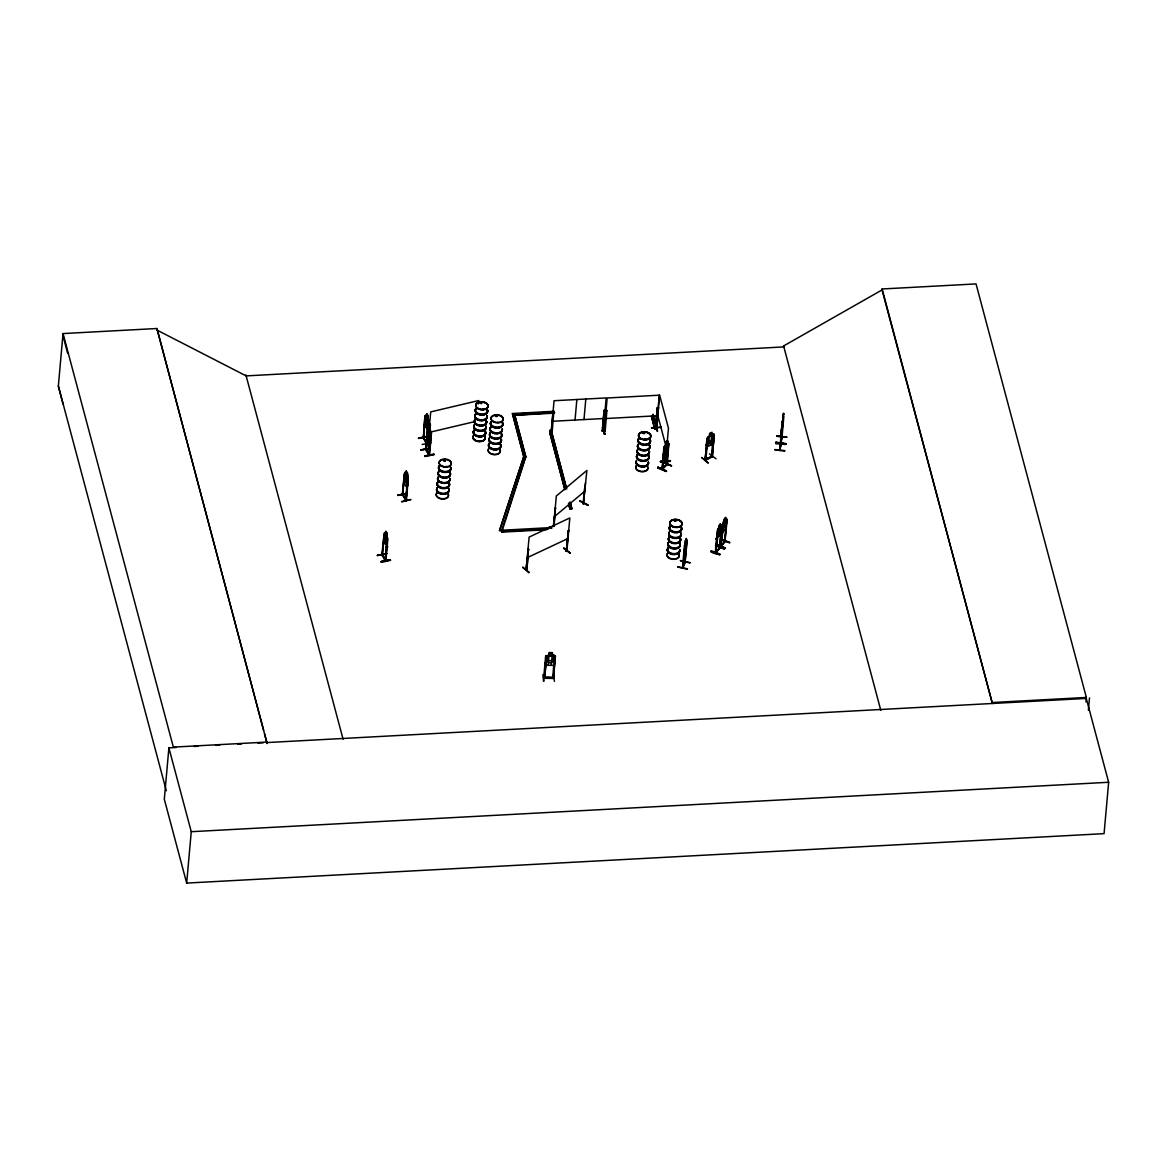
<?xml version="1.0" encoding="UTF-8"?>
<svg xmlns="http://www.w3.org/2000/svg" width="1167" height="1167" viewBox="0 0 1167 1167"><rect width="100%" height="100%" fill="white"/><g stroke="black" fill="none" stroke-linecap="round" stroke-linejoin="round"><path stroke-width="1.5" d="M781.248 433.176L781.248 431.994M782.313 425.619L782.342 424.613M665.569 452.636L665.205 461.388L666.051 451.571M656.452 427.735L656.831 428.522L658.451 407.371L656.35 428.231L655.533 428.566L657.298 407.735L658.173 407.691M664.971 460.717L665.409 459.915M665.146 461.301L665.03 459.958L665.628 460.527M666.386 451.556L665.54 461.359L665.015 460.075M781.788 427.137L782.196 422.585M783.29 415.321L783.611 413.468L780.796 444.963L780.621 443.562M781.015 435.116L780.883 436.939L781.905 429.033M781.978 429.558L782.692 424.759M682.739 567.162C687.553 553.902 684.445 567.235 682.535 566.914M685.306 562.086L685.423 561.342M781.452 430.959L781.832 428.07M782.546 423.606L782.926 420.689M63.018 404.001L58.35 386.014L63.033 333.572L156.932 328.51L267.126 743.539L266.864 742.577L1086.273 698.42L1108.65 782.269L1104.07 833.646L186.676 883.083L164.314 799.235L168.894 747.857L176.144 747.463M263.596 730.279L156.932 328.51M186.676 883.083L191.257 831.706L168.894 747.857M390.522 560.248C372.113 565.178 385.168 558.03 390.507 560.262M387.342 540.263L385.548 560.875L381.828 554.938L384.074 534.311L382.28 555.536L382.265 554.048M382.207 555.448L384.774 532.488L387.882 538.614L385.869 560.816L382.586 555.375M384.308 532.779L383.753 542.684C392.506 550.138 383.885 545.427 386.554 547.177M385.475 533.932L385.781 531.233L386.977 533.202L387.225 537.579L385.11 560.35L385.198 559.46L385.971 559.985L385.168 560.262M386.977 533.202L386.758 535.726M387.327 539.65L385.416 560.758M386.656 553.494L377.218 555.404L386.685 553.494M397.918 495.523L407.166 493.291L397.918 495.1M401.579 501.547C421.637 496.952 403.534 501.591 401.784 501.854M403.14 494.414L402.396 493.933L402.717 495.319L404.234 474.167L402.323 494.735L406.028 500.672L407.823 480.045M402.775 495.319L404.657 472.489M405.168 472.402L405.97 473.714L406.262 471.016L406.028 473.554M406.16 471.045L407.458 473L407.721 477.376L405.576 500.074L406.408 499.855L403.14 494.72M405.941 500.585L407.808 479.447M406.174 499.286L406.349 500.599L408.319 478.368M427.56 436.298L418.545 438.033M421.039 450.199L430.302 447.953L421.054 449.762M422.191 444.481L431.44 442.599M424.846 417.1L423.388 438.267L424.846 417.1L425.503 417.582M423.533 436.881L423.694 438.106M423.388 438.267L425.372 415.408L424.846 425.415L427.676 430.04M426.582 416.663C425.751 411.047 429.281 416.546 427.705 418.501L428.333 420.31L425.897 449.981L425.517 448.653M426.903 414.11L425.59 421.214L427.122 426.072L427.91 425.036M427.078 414.854L427.72 416.882L427.793 416.05M429.806 447.924L425.692 441.695M424.715 456.209L433.964 454.371M425.867 449.922L427.691 428.77L425.488 449.324M428.435 422.381L426.582 443.591L426.801 442.235M428.377 428.114L428.975 421.331L427.851 418.457M427.005 443.46L427.02 442.701M428.931 421.302L428.099 432.942L429.646 437.8L430.433 436.75M428.479 436.983L427.676 444.963L428.683 444.715M428.625 437.187L427.822 445.167L428.727 444.248M429.427 428.187C428.114 426.466 431.221 423.125 429.748 424.598M429.135 438.588L428.683 445.035L428.887 444.175M430.083 429.792L430.419 424.19M430.215 430.229L429.398 425.692L430.842 432.038L428.785 454.722M430.944 434.109L429.106 455.32L429.135 453.846L429.587 454.444L428.712 454.692M478.47 403.972L478.776 400.544L430.725 411.893L428.697 433.934L429.821 435.772L430.244 431.046L429.12 429.208M554.281 411.28L512.415 413.526L523.808 457.114L525.719 457.012L514.632 414.65L525.763 456.37L501.416 530.912L499.52 530.577L523.881 456.02L525.719 457.012L501.737 532.137L546.696 529.716M501.737 532.137L501.474 530.27L499.578 529.935M512.678 415.394L554.617 412.491M523.808 457.114L523.881 456.02M528.797 572.778L522.831 567.074M565.966 550.445L567.031 550.211L566.112 551.364L566.885 550.999L569.832 517.958L529.118 537.083L526.098 570.167L526.857 569.802L528.476 549.073L525.879 569.992L526.711 569.584M526.215 570.138L526.886 569.117M526.944 569.759L528.476 549.073M529.191 572.224L522.699 567.498M566.768 489.017L551.845 433.117L549.949 433.22L564.799 489.761M552.852 413.001L553.8 413.176L552.852 413.001L550.97 433.788C554.427 433.19 549.234 432.446 552.079 433.015M551.203 433.832L554.033 400.733L606.169 397.932L603.324 430.959L602.289 430.492M551.087 432.811L551.86 432.738L566.243 487.908M553.727 412.958L552.02 433.774L550.941 433.526L549.993 430.477M549.073 526.959L551.728 528.33M553.318 526.375L555.434 507.937L554.106 526.084M553.596 526.507L556.323 496.019L586.899 470.432L583.369 503.954L585.498 482.773M553.829 525.938L554.952 513.334M543.268 674.599L543.472 681.251M553.596 677.371L543.895 677.225L543.822 677.983M543.647 678.26L545.689 655.927L549.117 655.052L547.411 655.971L547.002 660.697L548.432 662.725L551.466 662.739L553.275 660.726L553.683 656L552.137 655.154M544.551 678.333L546.462 657.502L545.572 657.488L546.492 657.721L544.726 678.056M548.213 665.248L549.234 652.528L552.487 652.616L551.247 665.263M549.117 655.212L549.351 652.674M563.661 548.315L570.459 553.246L564.084 548.111M575.025 420.062L576.863 399.508M554.354 657.561L555.273 657.794L554.354 657.561L552.662 678.406L552.618 677.341M553.275 675.022L554.442 681.382M555.317 656.029L553.348 678.406L543.866 678.304M566.199 551.335L568.489 530.27L566.301 551.32M570.488 502.992L571.83 508.87L569.934 508.972L568.592 503.094M565.893 551.189L566.681 550.766L568.489 530.27M583.981 419.58L585.819 399.026M583.135 503.283L583.792 502.539L583.573 503.896M584.507 488.623L583.092 503.823L584.04 502.817M587.935 505.369L579.839 500.906L588.008 504.932M604.112 410.244L602.362 431.075L604.112 410.244L605.06 410.419L604.17 410.463M603.324 429.996L602.449 431.046M606.096 410.711L606.971 410.667L606.038 410.492L604.273 431.323L607.146 398.005L659.297 395.19L656.321 428.522M604.448 430.579L605.294 430.667M604.302 431.279L605.148 431.207L606.913 410.448M605.002 434.284L603.251 427.618M651.565 427.705L661.353 427.151M667.101 443.679L668.472 428.26L659.559 394.884L656.613 428.8L654.716 428.902L651.522 416.079M657.298 407.735L655.416 428.508L656.861 428.42M657.429 431.046L656.54 426.699M657.896 467.238C684.125 479.52 640.202 459.375 666.43 470.87M666.532 463.955L666.809 464.991L668.355 441.87L663.863 447.282L661.981 469.411L666.882 463.605M664.169 448.93L662.287 469.542L664.329 448.347M662.112 468.536L662.827 469.119L664.738 446.421L665.686 444.744L663.95 447.311M665.73 444.773L665.817 442.176L667.553 440.528L665.817 442.176M665.409 460.746L665.671 460.484M667.466 440.499L667.261 443.197L668.414 442.03M666.503 464.729L668.793 443.781L667.334 464.437M670.296 460.659C640.012 463.503 690.66 459.142 660.537 461.271M671.463 465.735L663.133 462.22M671.506 465.735L662.914 462.103M677.881 566.812L687.48 568.81M684.402 545.66L682.52 567.716M685.292 542.874L685.496 540.321L683.001 567.775M686.094 539.271L685.54 541.284M684.723 562.479L686.619 539.577L684.489 545.718M686.911 539.883L685.029 562.611L687.115 541.459M689.945 562.946L680.361 560.729M712.176 456.457L704.941 460.236L705.043 459.433M706.998 439.857L707.669 439.521L705.145 460.469L706.954 438.121L713.445 433.905M707.435 439.346L704.985 460.177M707.669 439.521L705.831 460.104M708.515 446.13L709.58 433.453L712.045 432.242L710.747 444.948M708.325 462.861L701.63 457.479L707.931 463.022M709.361 453.832L716.027 458.777M712.176 455.743L711.359 456.88L713.27 436.283L714.175 436.108L712.322 456.764L714.131 434.416L713.373 433.847M714.175 436.108L711.826 457.026M714.058 434.357L712.556 444.087L706.866 447.005L706.356 444.875M724.386 549.132L715.502 545.572L724.561 548.957M720.156 526.39L720.389 523.866L717.18 530.81L715.313 552.939L720.097 546.944M717.501 532.444L715.619 553.056L718.712 528.155M715.852 551.816L720.068 547.717L719.237 548.169L721.819 527.192L720.024 547.834L715.663 552.998L717.895 531.962M719.543 547.659L720.068 547.017M720.87 532.371L721.527 525.544L719.674 548.184M719.951 554.194C710.893 554.31 704.985 547.046 719.922 554.237M726.837 519.257L722.446 524.406L720.579 546.535L725.363 540.525M722.854 525.442L720.885 546.637L724.021 521.766M726.516 518.819L725.466 520.161L725.655 517.462L724.211 519.213L722.446 524.406M722.796 528.213L723.336 529.351L725.597 524.814L725.655 517.462L723.978 521.751M727.085 520.774L724.867 541.867L726.793 519.125L724.547 541.634M725.203 547.804C697.487 537.433 743.787 555.332 716.275 544.887M729.579 542.845L720.71 539.592M774.873 449.893L784.749 451.031M775.792 443.708L785.727 444.467M776.886 436.327L786.821 437.085L776.93 435.889M780.971 443.533L779.644 450.418L781.817 426.261M782.24 422.6L782.313 421.754M783.509 413.454L780.037 450.447L782.707 420.951M781.234 441.855L781.131 443.066L782.094 436.283M783.83 416.415L782.036 437.027M882.135 288.978L992.373 703.482L882.048 289.941L882.135 288.978L976.035 283.917L1086.36 697.458L1085.966 701.936M1088.388 710.192L1089.497 697.895M774.903 449.543L784.778 450.622M775.924 442.833C806.207 446.742 754.976 439.055 785.799 443.956M775.982 442.439L785.858 443.548M781.613 428.333L782.517 420.849L782.123 422.965M782.605 420.937L783.611 413.468M781.438 431.163L780.781 436.925M782.532 423.781L781.482 429.806M782.882 419.901L782.984 418.034M382.44 554.15L382.353 554.777M423.431 437.727L426.655 442.191M781.394 430.973L781.671 429.077M782.765 421.695L782.649 424.35M780.854 441.68L780.738 443.037M780.752 442.979L781.963 437.465M779.658 450.36L780.854 444.89M685.831 549.788L683.833 554.325L686.298 546.667M687.348 569.19L677.764 567.06M720.345 535.42L720.914 532.312L720.345 535.42C710.572 541.386 720.302 538.177 716.844 539.519M721.95 531.233L722.213 533.144L725.582 528.957L726.137 525.952M725.611 529.001L726.282 525.938M663.25 454.065L663.687 456.049L667.524 452.052L668.283 449.062M710.995 551.291L719.879 554.558M719.66 554.909L710.805 551.583M724.926 548.505L716.042 545.237M725.145 548.198L716.261 544.931M657.575 467.923L666.138 471.526M657.823 467.588L666.415 471.293M407.721 485.093L407.064 487.106L407.75 485.18M430.842 439.769L430.185 441.768L430.783 439.857M499.52 530.577L523.823 456.662L525.719 456.997M713.445 441.126L712.556 444.087M444.058 460.732L443.796 459.929M445.517 466.64L446.538 466.494L445.736 466.873M480.439 403.315C483.459 404.511 479.87 401.798 480.381 403.417M482.89 408.786L482.671 409.398M496.879 416.488L495.362 416.152L496.208 415.423M496.558 415.467L497.259 416.211L495.771 415.685M498.003 422.381L497.536 422.469M643.046 432.811L644.607 433.424M643.061 433.249L643.965 432.505L643.965 433.526M645.205 438.982L645.322 439.623M674.205 520.613L675.051 520.219M675.051 520.365L674.905 520.074M676.058 520.993L676.029 520.526M676.393 527.105L677.137 526.653M676.641 527.105L677.254 527.119M781.277 442.205L781.088 443.008M685.612 540.438L686.4 538.41L686.079 540.904M684.796 548.432L685.963 541.896L682.87 567.818L684.752 561.998M680.463 560.525L690.076 562.625M716.202 551.801L715.342 552.137L716.115 552.604M721.337 546.171L720.652 545.777L721.483 545.383M725.247 541.4L721.031 546.55M428.712 444.977L428.026 445.152M545.091 662.783L545.981 665.307L553.596 665.35L554.821 662.768M429.894 447.588C416.984 429.062 438.121 460.921 425.605 442.03M603.222 429.996L602.522 430.302M602.201 430.769L603.266 430.74L602.274 430.798M667.247 464.539L662.433 469.455M551.772 436.414L550.095 430.127L551.32 436.779M543.924 681.222L543.297 674.584M712.424 456.662L705.174 460.411M707.873 436.852L706.268 444.933L706.866 447.005M553.523 678.377L555.419 655.985L552.151 655.066M407.298 482.088L406.51 483.123L405.387 481.285L406.072 473.7M386.817 542.305L386.029 543.341L384.906 541.488L385.577 533.903M719.032 525.661L720.477 523.91L720.199 526.58L721.571 525.661M724.444 519.373L725.32 518.308L724.371 520.219M721.148 525.194L717.865 529.337M481.767 403.009L481.008 402.571M445.021 460.936L444.306 459.754M445.181 460.834L444.773 459.9M496.544 416.473L496.909 415.817L495.8 416.459M643.28 433.19L644.096 432.549M645.015 439.171L645.789 438.967M422.994 437.683L426.553 443.533M426.947 443.46L423.008 436.866L423.738 437.319M425.517 449.455L429.033 455.218M402.455 494.035L406.335 500.512M385.912 559.97L382.338 554.996M385.825 560.743L385.431 560.014M604.098 431.046L605.09 431.002M667.086 441.33L666.021 443.183L667.013 442.176M669.085 443.912L668.326 444.248M662.068 468.521L666.955 464.145M449.981 478.645L449.922 478.674A6.171 3.88 5.1 0 1 443.212 482.846A6.171 3.88 5.1 0 1 438.004 477.347M720.885 546.01L721.089 545.237M555.725 508.083L554.923 508.374M580.087 501.037L588.008 505.238M583.646 503.152L583.588 502.598M554.485 516.573L585.061 490.986M543.691 677.298L553.479 677.619M526.39 569.394L526.93 569.088M443.912 460.206L443.664 460.775M444.904 460.425L443.752 460.104M675.533 521.051L674.482 520.963M882.048 289.941L783.597 345.957L783.728 346.935M709.346 436.866L711.578 435.685M708.923 441.578L711.155 440.397M705.014 459.404L711.958 456.487M704.926 459.535L711.651 456.516M528.695 549.249L527.79 549.394M527.294 557.636L567.993 538.512M686.036 541.065L684.606 550.459L684.387 549.409M425.299 415.525L426.553 416.502M404.686 472.591L408.027 476.924M604.871 434.241L602.96 427.647M495.683 415.612L496.631 415.554M444.977 460.819L443.941 460.659M644.447 433.526L643.571 433.57M474.356 430.55L474.4 430.594A6.2 3.895 5.1 0 0 478.908 436.91A6.2 3.895 5.1 0 0 485.107 431.732M430.608 432.053L475.232 421.506M551.101 433.482L552.064 433.716M425.867 415.219L428.654 419.857M427.881 427.137L431.498 433.059L429.485 455.276L425.59 448.712M427.778 436.225L418.53 438.471M418.486 438.325L427.735 436.502M420.995 450.054L430.244 448.23M425.955 449.455L428.8 454.123M433.993 454.036L424.773 455.859M407.458 473L407.925 476.938M404.336 482.452C403.68 474.225 403.957 486.843 407.166 487.091M407.108 493.568L397.728 495.173M377.379 555.594L386.627 553.771M381.157 561.779L390.362 559.97L381.128 561.692M428.873 444.394L428.026 444.408M480.716 402.498L481.446 402.527M643.79 432.519L642.929 433.19M675.08 520.103L674.497 520.57L675.46 520.876M428.654 444L428.829 444.919M657.357 407.954L658.611 407.939M604.36 430.229L605.148 430.244M651.522 428.012L661.31 427.428M720.097 526.536L719.426 534.121L718.07 535.77L717.53 534.632M563.734 548.213L570.094 553.304M521.459 413.687L532.385 413.089M543.311 412.505L552.414 412.009M514.501 415.292L554.558 413.133M552.195 421.287L604.331 418.486M605.323 418.559L657.459 415.744M654.775 428.26L656.671 428.158L652.966 414.241M525.763 456.37L523.866 456.472L512.415 413.526M569.992 508.331L571.888 508.228M501.474 530.27L551.816 527.557M510.402 530.431L521.197 529.847M531.977 529.264L542.772 528.68M501.795 531.496L548.548 528.972M992.461 702.519L1086.36 697.458M267.258 742.052L173.358 747.113L63.033 333.572M194.291 746.486L197.923 746.297M216.07 745.319L219.702 745.115M237.835 744.138L241.467 743.948M257.805 743.058L263.246 742.766M191.257 831.706L1108.65 782.269M554.471 655.154L545.689 655.927M549.044 655.985L552.064 656M548.621 660.697L551.641 660.712M543.734 678.042L553.523 678.129M444.248 459.827L444.933 460.323M776.901 436.166L786.777 437.289M402.775 494.56L402.834 493.918M711.651 434.839L712.774 435.058L712.351 439.769L710.98 442.424L708.748 443.606L707.727 442.22L708.15 437.494L709.346 435.977M655.679 424.788L657.488 431.411L656.685 427.895M649.435 451.206L649.406 451.191A6.156 3.866 5.1 0 1 642.711 455.218A6.156 3.866 5.1 0 1 637.518 449.733M722.227 539.708L729.827 542.538L722.227 539.985M724.853 541.342L721.425 545.514M667.334 443.066L666.488 450.739L664.957 452.315L664.315 451.133M667.553 452.096L663.644 455.889L663.41 454.036M662.914 462.395L671.506 466.041M156.801 329.998L246.164 375.891L783.845 346.92L783.597 345.957L880.808 710.338M426.874 413.964L428.085 415.933M429.587 426.582L430.317 427.778M429.514 427.428L430.229 428.61M424.992 425.357L427.778 430.025M430.273 441.622C427.516 440.761 426.728 429.048 427.472 437.114L430.287 441.753M386.685 533.319L385.971 532.123L386.613 534.15M434.139 454.707L424.919 456.53M545.077 662.725L546.068 665.219M604.448 434.314L602.493 427.297L604.156 433.978M657.736 415.437L665.701 445.298M652.907 414.883L655.227 423.577M651.463 416.736L654.716 428.902M569.963 501.883L571.83 508.87M549.949 433.22L564.857 489.119M568.533 503.736L569.934 508.972M245.901 374.928L343.113 739.309M264.53 733.795L266.397 740.826M58.35 386.014L166.327 790.759M62.901 335.06L67.569 353.061M683.804 552.399L683.935 554.354M670.281 461.023L660.507 461.592M670.354 461.417L660.58 461.986M449.835 472.927A6.2 3.895 5.1 0 1 444.452 478.164A6.2 3.895 5.1 0 1 438.413 472.591M449.937 472.577A6.287 3.953 5.1 0 1 443.664 477.828A6.287 3.953 5.1 0 1 439.128 471.366M449.893 478.368A6.171 3.88 5.1 0 1 443.241 482.525A6.171 3.88 5.1 0 1 438.033 477.026M450.447 466.902A6.287 3.953 5.1 0 1 444.16 472.168A6.287 3.953 5.1 0 1 439.623 465.691M449.922 471.979A6.2 3.895 5.1 0 1 443.723 477.157A6.2 3.895 5.1 0 1 439.244 470.768M450.345 467.252A6.2 3.895 5.1 0 1 444.146 472.445A6.2 3.895 5.1 0 1 439.667 466.056M449.966 472.285A6.287 3.953 5.1 0 1 443.693 477.536A6.287 3.953 5.1 0 1 439.142 471.074M450.958 467.631A6.287 3.953 5.1 0 1 443.387 471.745A6.287 3.953 5.1 0 1 439.653 465.4M450.9 467.296A6.2 3.895 5.1 0 1 444.233 471.483A6.2 3.895 5.1 0 1 438.996 465.969M448.872 490.082A6.2 3.895 5.1 0 1 442.191 494.268A6.2 3.895 5.1 0 1 436.969 488.754M448.493 488.74A6.287 3.953 5.1 0 1 443.037 494.049A6.287 3.953 5.1 0 1 436.91 488.389M447.092 492.941A6.171 3.88 5.1 0 1 446.684 498.163A6.171 3.88 5.1 0 1 438.354 497.915A6.171 3.88 5.1 0 1 437.319 492.649M447.121 492.605A6.171 3.88 5.1 0 1 446.713 497.828A6.171 3.88 5.1 0 1 438.384 497.58A6.171 3.88 5.1 0 1 437.348 492.314M449.003 483.065A6.287 3.953 5.1 0 1 442.731 488.331A6.287 3.953 5.1 0 1 438.179 481.854M448.478 488.142A6.2 3.895 5.1 0 1 443.095 493.378A6.2 3.895 5.1 0 1 437.056 487.791M448.901 483.415A6.2 3.895 5.1 0 1 442.701 488.608A6.2 3.895 5.1 0 1 438.223 482.219M448.522 488.448A6.287 3.953 5.1 0 1 443.066 493.758A6.287 3.953 5.1 0 1 436.939 488.098M449.032 482.773A6.287 3.953 5.1 0 1 442.745 488.039A6.287 3.953 5.1 0 1 438.208 481.563M448.974 482.467A6.2 3.895 5.1 0 1 442.789 487.646A6.2 3.895 5.1 0 1 438.311 481.271M449.878 478.893A6.214 3.895 5.1 0 1 443.197 483.08A6.214 3.895 5.1 0 1 437.961 477.551M449.878 480.206A6.171 3.88 5.1 0 1 442.381 483.226A6.171 3.88 5.1 0 1 437.961 477.857M681.061 534.223A6.2 3.895 5.1 0 1 674.395 538.395A6.2 3.895 5.1 0 1 669.158 532.881M681.178 533.888A6.287 3.953 5.1 0 1 674.409 538.133A6.287 3.953 5.1 0 1 669.114 532.531M680.171 537.972A6.2 3.895 5.1 0 1 673.972 543.151A6.2 3.895 5.1 0 1 669.493 536.82A6.2 3.895 5.1 0 0 673.972 543.151A6.2 3.895 5.1 0 0 680.157 538.031M680.157 537.651A6.156 3.866 5.1 0 1 674.001 542.801A6.156 3.866 5.1 0 1 669.552 536.455M681.207 527.207A6.287 3.953 5.1 0 1 674.92 532.458A6.287 3.953 5.1 0 1 670.383 525.981M681.149 533.261A6.2 3.895 5.1 0 1 674.482 537.447A6.2 3.895 5.1 0 1 669.245 531.933M681.09 527.542A6.2 3.895 5.1 0 1 674.905 532.736A6.2 3.895 5.1 0 1 670.427 526.346M680.726 532.575A6.287 3.953 5.1 0 1 675.27 537.899A6.287 3.953 5.1 0 1 669.143 532.24M681.222 526.915A6.287 3.953 5.1 0 1 674.949 532.167A6.287 3.953 5.1 0 1 670.412 525.69M681.178 526.594A6.2 3.895 5.1 0 1 674.993 531.787A6.2 3.895 5.1 0 1 670.514 525.398M679.617 550.386A6.2 3.895 5.1 0 1 672.148 554.442A6.2 3.895 5.1 0 1 668.472 548.184M679.734 550.051A6.287 3.953 5.1 0 1 672.163 554.165A6.287 3.953 5.1 0 1 668.428 547.819M678.727 554.135A6.2 3.895 5.1 0 1 672.528 559.314A6.2 3.895 5.1 0 1 668.049 552.925M678.713 553.814A6.156 3.866 5.1 0 1 672.557 558.964A6.156 3.866 5.1 0 1 668.107 552.618M680.084 538.498A6.156 3.866 5.1 0 1 673.928 543.647A6.156 3.866 5.1 0 1 669.479 537.301M679.763 543.37A6.287 3.953 5.1 0 1 674.307 548.68A6.287 3.953 5.1 0 1 668.18 543.02M679.646 543.705A6.2 3.895 5.1 0 1 674.263 548.957A6.2 3.895 5.1 0 1 668.224 543.37M679.763 549.759A6.287 3.953 5.1 0 1 672.192 553.873A6.287 3.953 5.1 0 1 668.458 547.527M679.792 543.078A6.287 3.953 5.1 0 1 674.322 548.388A6.287 3.953 5.1 0 1 668.21 542.728M679.734 542.757A6.2 3.895 5.1 0 1 673.549 547.95A6.2 3.895 5.1 0 1 669.07 541.561M679.705 549.424A6.2 3.895 5.1 0 1 673.038 553.61A6.2 3.895 5.1 0 1 667.801 548.096M649.304 445.634A6.2 3.895 5.1 0 1 643.921 450.87A6.2 3.895 5.1 0 1 637.882 445.298M649.406 445.283A6.287 3.953 5.1 0 1 643.951 450.593A6.287 3.953 5.1 0 1 637.824 444.948M649.348 451.396A6.2 3.895 5.1 0 1 642.681 455.582A6.2 3.895 5.1 0 1 637.445 450.054M649.042 438.69A6.287 3.953 5.1 0 1 648.619 444.014A6.287 3.953 5.1 0 1 640.158 443.766A6.287 3.953 5.1 0 1 639.093 438.398M649.377 444.685A6.2 3.895 5.1 0 1 643.192 449.864A6.2 3.895 5.1 0 1 638.714 443.475M649.8 439.959A6.2 3.895 5.1 0 1 643.615 445.152A6.2 3.895 5.1 0 1 639.137 438.763M649.435 444.992A6.287 3.953 5.1 0 1 643.98 450.302A6.287 3.953 5.1 0 1 637.853 444.642M649.071 438.398A6.287 3.953 5.1 0 1 648.648 443.723A6.287 3.953 5.1 0 1 640.187 443.475A6.287 3.953 5.1 0 1 639.122 438.106M649.027 438.106A6.2 3.895 5.1 0 1 648.619 443.343A6.2 3.895 5.1 0 1 640.26 443.095A6.2 3.895 5.1 0 1 639.224 437.815M648.341 462.788A6.2 3.895 5.1 0 1 641.66 466.975A6.2 3.895 5.1 0 1 636.438 461.461M648.444 462.468A6.287 3.953 5.1 0 1 641.69 466.698A6.287 3.953 5.1 0 1 636.38 461.111M647.437 466.552A6.2 3.895 5.1 0 1 641.237 471.745A6.2 3.895 5.1 0 1 636.759 465.356M647.422 466.231A6.156 3.866 5.1 0 1 641.267 471.38A6.156 3.866 5.1 0 1 636.817 465.035M647.597 454.853A6.287 3.953 5.1 0 1 647.189 460.177A6.287 3.953 5.1 0 1 638.714 459.929A6.287 3.953 5.1 0 1 637.649 454.561M648.414 461.84A6.2 3.895 5.1 0 1 641.748 466.027A6.2 3.895 5.1 0 1 636.511 460.513M647.495 455.218A6.2 3.895 5.1 0 1 647.087 460.469A6.2 3.895 5.1 0 1 638.743 460.221A6.2 3.895 5.1 0 1 637.693 454.926M648.473 462.176A6.287 3.953 5.1 0 1 641.704 466.406A6.287 3.953 5.1 0 1 636.409 460.819M647.627 454.561A6.287 3.953 5.1 0 1 647.204 459.886A6.287 3.953 5.1 0 1 638.743 459.638A6.287 3.953 5.1 0 1 637.678 454.269M647.583 454.269A6.2 3.895 5.1 0 1 647.174 459.506A6.2 3.895 5.1 0 1 638.83 459.258A6.2 3.895 5.1 0 1 637.78 453.978M649.275 451.906A6.156 3.866 5.1 0 1 642.638 456.064A6.156 3.866 5.1 0 1 637.445 450.579M649.348 451.614A6.214 3.895 5.1 0 1 642.667 455.801A6.214 3.895 5.1 0 1 637.415 450.272M502.204 429.602A6.2 3.895 5.1 0 1 494.735 433.657A6.2 3.895 5.1 0 1 491.059 427.399M502.321 429.266A6.287 3.953 5.1 0 1 494.75 433.38A6.287 3.953 5.1 0 1 491.015 427.034M501.285 433.351A6.171 3.88 5.1 0 1 495.114 438.515A6.171 3.88 5.1 0 1 490.665 432.155M501.314 433.015A6.171 3.88 5.1 0 1 495.144 438.179A6.171 3.88 5.1 0 1 490.694 431.819M502.35 422.571A6.287 3.953 5.1 0 1 496.879 427.895A6.287 3.953 5.1 0 1 490.767 422.235M502.291 428.639A6.2 3.895 5.1 0 1 495.625 432.826A6.2 3.895 5.1 0 1 490.388 427.312M502.233 422.921A6.2 3.895 5.1 0 1 496.85 428.172A6.2 3.895 5.1 0 1 490.811 422.585M502.35 428.975A6.287 3.953 5.1 0 1 494.779 433.088A6.287 3.953 5.1 0 1 491.044 426.743M502.364 422.279A6.287 3.953 5.1 0 1 496.909 427.603A6.287 3.953 5.1 0 1 490.782 421.943M502.321 421.973A6.2 3.895 5.1 0 1 496.938 427.21A6.2 3.895 5.1 0 1 490.899 421.637M500.293 444.758A6.2 3.895 5.1 0 1 494.093 449.937A6.2 3.895 5.1 0 1 489.615 443.562M500.395 444.408A6.287 3.953 5.1 0 1 494.122 449.66A6.287 3.953 5.1 0 1 489.571 443.197M499.841 449.514A6.171 3.88 5.1 0 1 494.472 454.736A6.171 3.88 5.1 0 1 488.462 449.178M499.87 449.207A6.171 3.88 5.1 0 1 494.502 454.415A6.171 3.88 5.1 0 1 488.492 448.857M501.241 433.876A6.171 3.88 5.1 0 1 496.675 439.098A6.171 3.88 5.1 0 1 489.498 434.518M489.863 433.541A6.171 3.88 5.1 0 1 490.607 432.68M501.387 439.755A6.287 3.953 5.1 0 1 494.618 444A6.287 3.953 5.1 0 1 489.323 438.398M500.38 443.81A6.2 3.895 5.1 0 1 494.181 448.989A6.2 3.895 5.1 0 1 489.702 442.614M501.27 440.09A6.2 3.895 5.1 0 1 494.604 444.277A6.2 3.895 5.1 0 1 489.367 438.748M500.424 444.116A6.287 3.953 5.1 0 1 494.137 449.368A6.287 3.953 5.1 0 1 489.6 442.906M501.416 439.463A6.287 3.953 5.1 0 1 494.648 443.708A6.287 3.953 5.1 0 1 489.352 438.106M501.358 439.142A6.2 3.895 5.1 0 1 494.691 443.314A6.2 3.895 5.1 0 1 489.454 437.8M501.299 433.584A6.214 3.895 5.1 0 1 496.704 438.821A6.214 3.895 5.1 0 1 489.498 434.212M489.848 433.249A6.214 3.895 5.1 0 1 490.607 432.373M487.135 416.24A6.287 3.953 5.1 0 1 479.564 420.353A6.287 3.953 5.1 0 1 475.83 414.008M486.099 420.324A6.171 3.88 5.1 0 1 479.929 425.488A6.171 3.88 5.1 0 1 475.48 419.128M486.128 419.989A6.171 3.88 5.1 0 1 479.958 425.153A6.171 3.88 5.1 0 1 475.509 418.793M487.164 409.544A6.287 3.953 5.1 0 1 481.708 414.868A6.287 3.953 5.1 0 1 475.582 409.209M487.047 409.894A6.2 3.895 5.1 0 1 481.665 415.146A6.2 3.895 5.1 0 1 475.625 409.559M487.164 415.948A6.287 3.953 5.1 0 1 479.593 420.062A6.287 3.953 5.1 0 1 475.859 413.716M487.193 409.252A6.287 3.953 5.1 0 1 481.723 414.577A6.287 3.953 5.1 0 1 475.611 408.917M487.135 408.946A6.2 3.895 5.1 0 1 481.752 414.183A6.2 3.895 5.1 0 1 475.713 408.61M487.106 415.612A6.2 3.895 5.1 0 1 480.439 419.799A6.2 3.895 5.1 0 1 475.202 414.27M487.018 416.561A6.2 3.895 5.1 0 1 479.549 420.631A6.2 3.895 5.1 0 1 475.873 414.373M485.209 431.382A6.287 3.953 5.1 0 1 478.937 436.633A6.287 3.953 5.1 0 1 474.4 430.171M484.655 436.487A6.171 3.88 5.1 0 1 479.301 441.709A6.171 3.88 5.1 0 1 473.277 436.152M486.055 420.849A6.171 3.88 5.1 0 1 481.49 426.057A6.171 3.88 5.1 0 1 474.327 421.491M474.677 420.514A6.171 3.88 5.1 0 1 475.421 419.653M486.201 426.728A6.287 3.953 5.1 0 1 479.433 430.973A6.287 3.953 5.1 0 1 474.138 425.372M485.195 430.783A6.2 3.895 5.1 0 1 478.995 435.962A6.2 3.895 5.1 0 1 474.517 429.573M486.085 427.064A6.2 3.895 5.1 0 1 479.418 431.25A6.2 3.895 5.1 0 1 474.181 425.722M485.239 431.09A6.287 3.953 5.1 0 1 478.966 436.341A6.287 3.953 5.1 0 1 474.415 429.879M486.231 426.436A6.287 3.953 5.1 0 1 479.462 430.681A6.287 3.953 5.1 0 1 474.167 425.08M486.172 426.115A6.2 3.895 5.1 0 1 479.506 430.287A6.2 3.895 5.1 0 1 474.269 424.773M486.114 420.543A6.214 3.895 5.1 0 1 479.914 425.736A6.214 3.895 5.1 0 1 475.421 419.347M385.504 534.749L385.081 539.475L386.204 541.313L386.627 536.587L385.504 534.749M405.999 474.546L405.576 479.258L406.7 481.11L407.123 476.384L405.999 474.546M406.452 471.92L407.108 473.948L406.452 471.92M426.611 417.48L426.188 422.206L427.312 424.044L427.735 419.318L426.611 417.48M549.847 653.039L549.774 653.87L551.714 653.885L551.787 653.039L549.847 653.039M665.555 445.575L665.132 450.287L666.678 448.726L667.101 444L665.555 445.575M710.003 433.701L709.93 434.547L711.447 432.942L710.003 433.701M718.682 529.03L718.259 533.742L719.601 532.108L720.024 527.382L718.682 529.03M719.178 525.777L719.105 526.623L720.054 524.727L719.178 525.777M723.948 522.612L723.525 527.338L724.867 525.69L725.29 520.978L723.948 522.612M782.897 421.637L782.692 424.788L783.013 421.652M408.056 476.865L408.26 478.412L408.056 476.865M441.666 465.866A6.171 3.88 5.1 0 0 451.366 463.576A6.171 3.88 5.1 0 0 442.658 459.214A6.171 3.88 5.1 0 0 441.666 465.866M441.622 466.333A6.171 3.88 5.1 0 0 451.323 464.043A6.171 3.88 5.1 0 0 442.614 459.681A6.171 3.88 5.1 0 0 441.622 466.333M672.411 526.186A6.2 3.895 5.1 0 0 682.141 523.881A6.2 3.895 5.1 0 0 673.403 519.505A6.2 3.895 5.1 0 0 672.411 526.186M672.382 526.623A6.156 3.866 5.1 0 0 682.068 524.348A6.156 3.866 5.1 0 0 673.374 519.986A6.156 3.866 5.1 0 0 672.382 526.623M672.382 526.361A6.214 3.895 5.1 0 0 682.141 524.056A6.214 3.895 5.1 0 0 673.374 519.665A6.214 3.895 5.1 0 0 672.382 526.361M641.121 438.602A6.2 3.895 5.1 0 0 650.85 436.298A6.2 3.895 5.1 0 0 642.113 431.921A6.2 3.895 5.1 0 0 641.121 438.602M641.091 439.04A6.156 3.866 5.1 0 0 650.778 436.75A6.156 3.866 5.1 0 0 642.083 432.403A6.156 3.866 5.1 0 0 641.091 439.04M641.091 438.763A6.214 3.895 5.1 0 0 650.85 436.458A6.214 3.895 5.1 0 0 642.083 432.067A6.214 3.895 5.1 0 0 641.091 438.763M493.568 421.535A6.171 3.88 5.1 0 0 503.254 419.245A6.171 3.88 5.1 0 0 494.545 414.883A6.171 3.88 5.1 0 0 493.568 421.535M493.524 422.002A6.171 3.88 5.1 0 0 503.21 419.712A6.171 3.88 5.1 0 0 494.516 415.35A6.171 3.88 5.1 0 0 493.524 422.002M478.382 408.508A6.171 3.88 5.1 0 0 488.069 406.218A6.171 3.88 5.1 0 0 479.374 401.856A6.171 3.88 5.1 0 0 478.382 408.508M478.339 408.99A6.171 3.88 5.1 0 0 488.025 406.7A6.171 3.88 5.1 0 0 479.331 402.338A6.171 3.88 5.1 0 0 478.339 408.99M478.339 408.713A6.214 3.895 5.1 0 0 488.098 406.408A6.214 3.895 5.1 0 0 479.331 402.017A6.214 3.895 5.1 0 0 478.339 408.713M479.316 441.389A6.171 3.88 5.1 0 0 484.684 436.166A6.171 3.88 5.1 0 1 479.331 441.374A6.171 3.88 5.1 0 1 473.306 435.831A6.171 3.88 5.1 0 0 479.331 441.374"/></g></svg>
